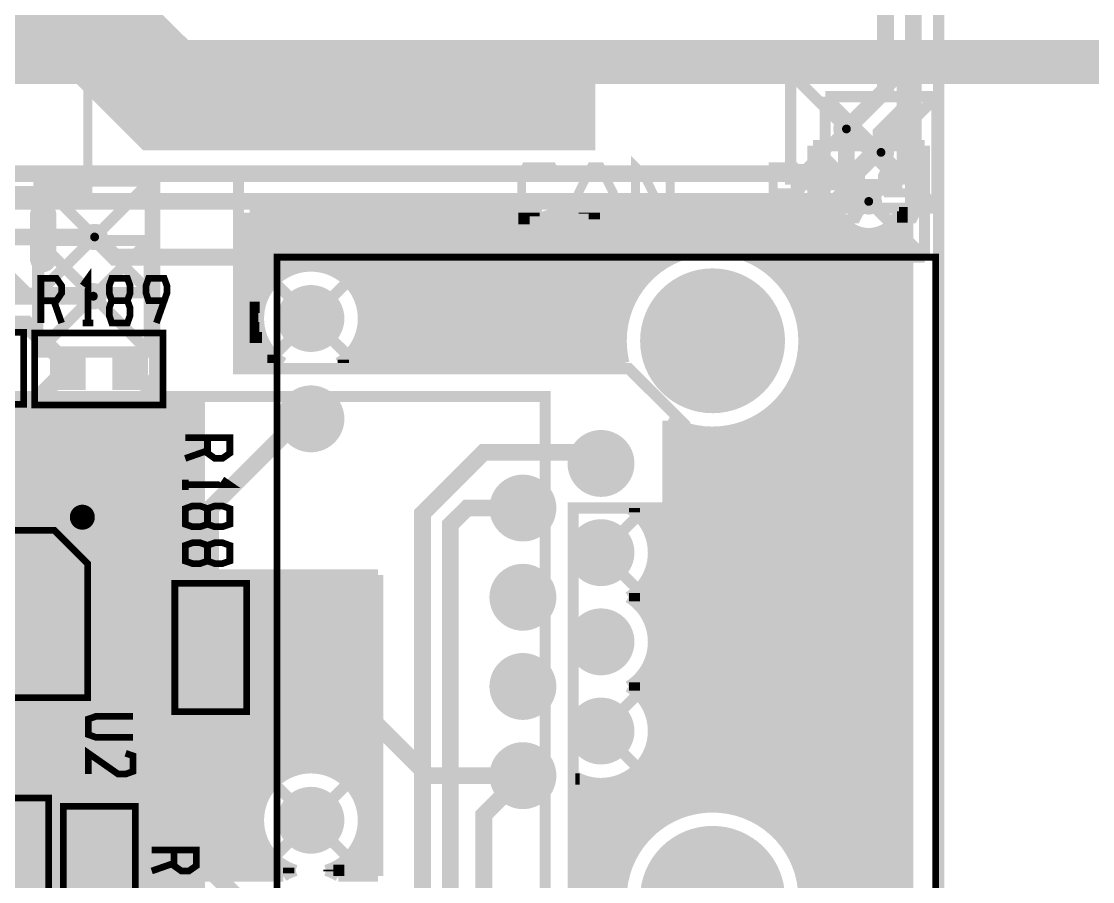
# Model space of a CAD drawing. Extents: x -11 to 221, y -93 to 178.
# Drawn here: x 162.06 to 186.45, y 29.59 to 49.19 of the extents above; entities that cross this region are included whole.
import ezdxf

# ---------------------------------------------------------------- set-up
doc = ezdxf.new("R2010")
doc.units = 0
doc.header["$MEASUREMENT"] = 0
doc.layers.get('0').update_dxf_attribs({"linetype": 'CONTINUOUS'})
for name, color, linetype in [('26-349-0_BOT', 7, 'CONTINUOUS'), ('26-349-0_DRD', 7, 'CONTINUOUS'), ('26-349-0_DRL', 2, 'CONTINUOUS'), ('26-349-0_FAB', 1, 'CONTINUOUS'), ('26-349-0_IN1', 3, 'CONTINUOUS'), ('26-349-0_IN2', 5, 'CONTINUOUS'), ('26-349-0_SMB', 10, 'CONTINUOUS'), ('26-349-0_SMT', 14, 'CONTINUOUS'), ('26-349-0_SPT', 9, 'CONTINUOUS'), ('26-349-0_SST', 12, 'CONTINUOUS'), ('26-349-0_TOP', 11, 'CONTINUOUS'), ('THRUHOLE_TAP', 15, 'CONTINUOUS')]:
    doc.layers.add(name, color=color, linetype=linetype)

# ---------------------------------------------------------------- blocks, each defined once
blk = doc.blocks.new('ROUND_31')
at = {"const_width": 0.762}
blk.add_lwpolyline([(-0.381, 0, 1), (0.381, 0, 1)], format="xyb", close=True, dxfattribs=at)
blk = doc.blocks.new('ROUND_32')
at = {"const_width": 1.24968}
blk.add_lwpolyline([(-0.62484, 0, 1), (0.62484, 0, 1)], format="xyb", close=True, dxfattribs=at)
blk = doc.blocks.new('ROUND_33')
at = {"const_width": 1.64973}
blk.add_lwpolyline([(-0.824864, 0, 1), (0.824864, 0, 1)], format="xyb", close=True, dxfattribs=at)
blk = doc.blocks.new('ROUND_78')
at = {"const_width": 0.29972}
blk.add_lwpolyline([(-0.14986, 0, 1), (0.14986, 0, 1)], format="xyb", close=True, dxfattribs=at)
blk = doc.blocks.new('ROUND_30')
at = {"const_width": 0.8001}
blk.add_lwpolyline([(-0.40005, 0, 1), (0.40005, 0, 1)], format="xyb", close=True, dxfattribs=at)
blk = doc.blocks.new('ROUND_95')
at = {"const_width": 0.40005}
blk.add_lwpolyline([(-0.200024, 0, 1), (0.200024, 0, 1)], format="xyb", close=True, dxfattribs=at)
blk = doc.blocks.new('ROUND_101')
at = {"const_width": 0.10033}
blk.add_lwpolyline([(-0.050164, 0, 1), (0.050164, 0, 1)], format="xyb", close=True, dxfattribs=at)
blk = doc.blocks.new('ROUND_102')
at = {"const_width": 0.10033}
blk.add_lwpolyline([(-0.050164, 0, 1), (0.050164, 0, 1)], format="xyb", close=True, dxfattribs=at)
blk = doc.blocks.new('ROUND_82')
at = {"const_width": 0.29972}
blk.add_lwpolyline([(-0.14986, 0, 1), (0.14986, 0, 1)], format="xyb", close=True, dxfattribs=at)
blk = doc.blocks.new('ROUND_83')
at = {"const_width": 0.29972}
blk.add_lwpolyline([(-0.14986, 0, 1), (0.14986, 0, 1)], format="xyb", close=True, dxfattribs=at)
blk = doc.blocks.new('RECTANGLE_3')
blk.add_solid([(0.4826, 0.4064), (0.4826, -0.4064), (-0.4826, 0.4064), (-0.4826, -0.4064)])
blk = doc.blocks.new('RECTANGLE_4')
blk.add_solid([(0.4064, 0.4826), (0.4064, -0.4826), (-0.4064, 0.4826), (-0.4064, -0.4826)])
blk = doc.blocks.new('RECTANGLE_17')
blk.add_solid([(0.508, 0.635), (0.508, -0.635), (-0.508, 0.635), (-0.508, -0.635)])
blk = doc.blocks.new('OBLONG_51')
at = {"const_width": 0.59944}
blk.add_lwpolyline([(0, 0.50038), (0, -0.50038)], dxfattribs=at)
at = {"const_width": 0.29972}
for points in [[(-0.14986, 0.50038, 1), (0.14986, 0.50038, 1)], [(-0.14986, -0.50038, 1), (0.14986, -0.50038, 1)]]:
    blk.add_lwpolyline(points, format="xyb", close=True, dxfattribs=at)
blk = doc.blocks.new('OBLONG_53')
at = {"const_width": 0.65024}
blk.add_lwpolyline([(0, 0.50038), (0, -0.50038)], dxfattribs=at)
at = {"const_width": 0.32512}
for points in [[(-0.16256, 0.50038, 1), (0.16256, 0.50038, 1)], [(-0.16256, -0.50038, 1), (0.16256, -0.50038, 1)]]:
    blk.add_lwpolyline(points, format="xyb", close=True, dxfattribs=at)
blk = doc.blocks.new('ROUND_88')
at = {"const_width": 0.10033}
blk.add_lwpolyline([(-0.050164, 0, 1), (0.050164, 0, 1)], format="xyb", close=True, dxfattribs=at)

msp = doc.modelspace()

# ---------------------------------------------------------------- linework, layer by layer
at = {"layer": '26-349-0_BOT', "const_width": 0.381}
for points in [[(158.75, 42.164), (160.86074, 44.27474), (163.73094, 44.27474)], [(163.78174, 44.27474), (163.73094, 44.27474)], [(158.75, 40.259), (161.417, 42.926), (163.703, 42.926)], [(172.52442, 21.56968), (171.27474, 20.32), (168.656, 20.32), (168.529, 20.447), (168.529, 22.479), (168.91, 22.86), (169.291, 22.86), (171.196, 24.765), (171.196, 37.973), (172.593, 39.37), (175.133, 39.37), (175.133, 39.116), (175.26, 39.116)], [(173.482, 38.1), (172.212, 38.1), (171.831, 37.719), (171.831, 24.384), (170.02506, 22.57806), (170.02506, 21.56968)], [(170.02506, 19.07032), (170.02506, 18.56994), (170.815, 17.78), (173.228, 17.78), (174.117, 18.669), (174.117, 23.368), (172.593, 24.892), (172.593, 31.115), (173.482, 32.004)]]:
    msp.add_lwpolyline(points, dxfattribs=at)
at = {"layer": '26-349-0_DRD', "const_width": 0.254}
for points in [[(182.94858, 173.44898), (182.94858, -5.99948)], [(179.578, 48.006), (179.578, 45.466)], [(182.118, 48.006), (179.578, 48.006)], [(182.118, 48.006), (179.578, 45.466)], [(182.118, 45.466), (179.578, 48.006)], [(182.118, 45.466), (182.118, 48.006)], [(180.3654, 47.4726), (180.3654, 44.9326)], [(182.9054, 47.4726), (180.3654, 47.4726)], [(182.9054, 47.4726), (180.3654, 44.9326)], [(182.9054, 44.9326), (180.3654, 47.4726)], [(182.9054, 44.9326), (182.9054, 47.4726)], [(180.086, 46.355), (180.086, 43.815)], [(182.626, 46.355), (180.086, 46.355)], [(182.626, 46.355), (180.086, 43.815)], [(182.626, 43.815), (180.086, 46.355)], [(182.626, 43.815), (182.626, 46.355)], [(165.00094, 43.00474), (162.46094, 45.54474), (162.46094, 43.00474)], [(162.46094, 45.54474), (162.46094, 43.00474)], [(165.00094, 45.54474), (162.46094, 45.54474)], [(165.00094, 45.54474), (162.46094, 43.00474)], [(165.00094, 43.00474), (162.46094, 45.54474)], [(162.46094, 45.54474), (162.46094, 43.00474)], [(165.00094, 45.54474), (162.46094, 45.54474)], [(165.00094, 45.54474), (162.46094, 43.00474)], [(165.00094, 43.00474), (162.46094, 45.54474)], [(162.46094, 45.54474), (162.46094, 43.00474)], [(165.00094, 45.54474), (162.46094, 45.54474)], [(165.00094, 45.54474), (162.46094, 43.00474)], [(165.00094, 45.54474), (162.46094, 45.54474)], [(165.00094, 45.54474), (162.46094, 43.00474)], [(165.00094, 43.00474), (162.46094, 45.54474)], [(165.00094, 43.00474), (165.00094, 45.54474)], [(165.00094, 43.00474), (165.00094, 45.54474)], [(165.00094, 43.00474), (165.00094, 45.54474)], [(165.00094, 43.00474), (165.00094, 45.54474)], [(179.578, 45.466), (182.118, 45.466)], [(180.3654, 44.9326), (182.9054, 44.9326)], [(175.006, 44.323), (173.736, 43.053)], [(175.006, 43.053), (173.736, 44.323)], [(162.433, 44.196), (162.433, 41.656)], [(164.973, 44.196), (162.433, 44.196)], [(164.973, 44.196), (162.433, 41.656)], [(164.973, 41.656), (162.433, 44.196)], [(164.973, 41.656), (164.973, 44.196)], [(180.086, 43.815), (182.626, 43.815)], [(168.656, 43.053), (168.656, 41.783)], [(162.46094, 43.00474), (165.00094, 43.00474)], [(162.46094, 43.00474), (165.00094, 43.00474)], [(162.46094, 43.00474), (165.00094, 43.00474)], [(162.46094, 43.00474), (165.00094, 43.00474)], [(169.291, 42.418), (168.021, 42.418)], [(177.165, 41.656), (177.8, 42.291)], [(177.165, 42.164), (177.165, 41.656)], [(177.8, 41.529), (177.165, 42.164)], [(177.8, 42.291), (178.435, 41.656)], [(178.435, 42.164), (177.8, 41.529)], [(178.435, 41.656), (178.435, 42.164)], [(162.433, 41.656), (164.973, 41.656)], [(168.656, 40.767), (168.656, 39.497)], [(169.291, 40.132), (168.021, 40.132)], [(175.26, 39.751), (175.26, 38.481)], [(175.895, 39.116), (174.625, 39.116)], [(173.482, 38.735), (173.482, 37.465)], [(162.56, 38.227), (160.02, 38.227)], [(162.56, 38.227), (160.02, 35.687)], [(162.56, 35.687), (160.02, 38.227)], [(162.56, 35.687), (162.56, 38.227)], [(174.117, 38.1), (172.847, 38.1)], [(175.26, 37.719), (175.26, 36.449)], [(175.895, 37.084), (174.625, 37.084)], [(173.482, 36.703), (173.482, 35.433)], [(174.117, 36.068), (172.847, 36.068)], [(160.02, 35.687), (162.56, 35.687)], [(175.26, 35.687), (175.26, 34.417)], [(175.895, 35.052), (174.625, 35.052)], [(173.482, 34.671), (173.482, 33.401)], [(174.117, 34.036), (172.847, 34.036)], [(175.26, 33.655), (175.26, 32.385)], [(175.895, 33.02), (174.625, 33.02)], [(173.482, 32.639), (173.482, 31.369)], [(174.117, 32.004), (172.847, 32.004)], [(168.656, 31.623), (168.656, 30.353)], [(169.291, 30.988), (168.021, 30.988)], [(177.165, 28.956), (177.8, 29.591)], [(177.8, 29.591), (178.435, 28.956)]]:
    msp.add_lwpolyline(points, dxfattribs=at)
at = {"layer": '26-349-0_DRL'}
for points, const_width in [([(182.94858, 173.44898), (182.94858, -5.99948)], 0.254), ([(136.017, 49.022), (163.83, 49.022), (165.354, 47.498), (175.133, 47.498)], 2.49936)]:
    msp.add_lwpolyline(points, dxfattribs=dict(at, const_width=const_width))
at = {"layer": '26-349-0_FAB'}
for points, const_width in [([(182.94858, 173.44898), (182.94858, -5.99948)], 0.254), ([(187.325, 48.26), (67.945, 48.26), (67.945, 115.57), (69.215, 116.84), (187.96, 116.84)], 1.00076), ([(165.1, 41.91), (165.1, 45.72), (113.03, 45.72), (113.03, -6.985), (157.48, -6.985), (157.48, 10.795), (164.465, 17.78), (170.815, 17.78), (170.815, 20.955), (173.99, 20.955), (173.99, 40.64), (165.1, 40.64), (165.1, 45.72)], 0.254), ([(180.34, 3.175), (158.75, 3.175), (158.75, 10.795), (165.1, 17.145), (171.45, 17.145), (171.45, 20.32), (174.625, 20.32), (174.625, 38.1), (177.165, 38.1), (177.165, 40.005), (175.895, 41.275), (167.005, 41.275), (167.005, 45.72), (180.34, 45.72), (180.34, 3.175)], 0.254)]:
    msp.add_lwpolyline(points, dxfattribs=dict(at, const_width=const_width))
at = {"layer": '26-349-0_IN1', "const_width": 0.381}
for points in [[(181.61, 136.144), (182.372, 135.382), (182.372, 44.958), (181.483, 44.069), (176.911, 44.069), (174.879, 42.037), (171.45, 42.037), (169.672, 43.815), (164.19068, 43.815), (163.73094, 44.27474)], [(141.605, 125.984), (141.859, 126.238), (153.543, 126.238), (162.306, 135.001), (174.625, 135.001), (175.133, 134.493), (175.133, 128.905), (176.53, 127.508), (180.975, 127.508), (181.737, 126.746), (181.737, 47.625), (180.848, 46.736)], [(147.193, 45.34916), (147.56384, 45.72), (179.6034, 45.72), (179.6288, 45.7454), (181.0258, 45.7454), (181.483, 46.2026), (181.6354, 46.2026)], [(181.356, 45.085), (156.083, 45.085), (155.575, 44.577), (152.781, 44.577), (151.003, 42.799), (151.003, 40.005), (149.9616, 38.9636)]]:
    msp.add_lwpolyline(points, dxfattribs=at)
at = {"layer": '26-349-0_IN2'}
for points, const_width in [([(181.6354, 46.2026), (181.6354, 46.6344), (182.372, 47.371), (182.372, 122.301), (181.102, 123.571), (176.403, 123.571), (173.228, 120.396), (171.196, 120.396), (170.02506, 121.56694), (170.02506, 121.99874)], 0.381), ([(180.848, 46.736), (180.848, 45.593), (181.356, 45.085)], 0.381), ([(167.259, 44.831), (167.259, 41.402)], 0.254), ([(173.9138, 44.831), (167.259, 44.831)], 0.254), ([(167.3352, 44.831), (167.3352, 41.402)], 0.254), ([(167.5638, 44.831), (167.5638, 42.9006)], 0.254), ([(167.7924, 44.831), (167.7924, 43.24096)], 0.254), ([(168.021, 44.831), (168.021, 43.42892)], 0.254), ([(168.2496, 44.831), (168.2496, 43.54068)], 0.254), ([(168.4782, 44.831), (168.4782, 43.5991)], 0.254), ([(168.7068, 44.831), (168.7068, 43.60926)], 0.254), ([(168.9354, 44.831), (168.9354, 43.57878)], 0.254), ([(169.164, 44.831), (169.164, 43.4975)], 0.254), ([(169.3926, 44.831), (169.3926, 43.3578)], 0.254), ([(169.6212, 44.831), (169.6212, 43.11904)], 0.254), ([(169.8498, 44.831), (169.8498, 41.402)], 0.254), ([(170.0784, 44.831), (170.0784, 41.402)], 0.254), ([(170.307, 44.831), (170.307, 41.402)], 0.254), ([(170.5356, 44.831), (170.5356, 41.402)], 0.254), ([(170.7642, 44.831), (170.7642, 41.402)], 0.254), ([(170.9928, 44.831), (170.9928, 41.402)], 0.254), ([(171.2214, 44.831), (171.2214, 41.402)], 0.254), ([(171.45, 44.831), (171.45, 41.402)], 0.254), ([(171.6786, 44.831), (171.6786, 41.402)], 0.254), ([(171.9072, 44.831), (171.9072, 41.402)], 0.254), ([(172.1358, 44.831), (172.1358, 41.402)], 0.254), ([(172.3644, 44.831), (172.3644, 41.402)], 0.254), ([(172.593, 44.831), (172.593, 41.402)], 0.254), ([(172.8216, 44.831), (172.8216, 41.402)], 0.254), ([(173.0502, 44.831), (173.0502, 41.402)], 0.254), ([(173.2788, 44.831), (173.2788, 44.25442)], 0.254), ([(173.5074, 44.831), (173.5074, 44.5643)], 0.254), ([(173.736, 44.831), (173.736, 44.7421)], 0.254), ([(180.6702, 44.831), (174.8282, 44.831)], 0.254), ([(174.879, 44.831), (174.879, 44.80814)], 0.254), ([(175.1076, 44.831), (175.1076, 44.67352)], 0.254), ([(175.3362, 44.831), (175.3362, 44.45254)], 0.254), ([(175.5648, 44.831), (175.5648, 43.98772)], 0.254), ([(175.7934, 44.831), (175.7934, 42.46118)], 0.254), ([(176.022, 44.831), (176.022, 42.99204)], 0.254), ([(176.2506, 44.831), (176.2506, 43.29938)], 0.254), ([(176.4792, 44.831), (176.4792, 43.51782)], 0.254), ([(176.7078, 44.831), (176.7078, 43.68038)], 0.254), ([(176.9364, 44.831), (176.9364, 43.8023)], 0.254), ([(177.165, 44.831), (177.165, 43.8912)], 0.254), ([(177.3936, 44.831), (177.3936, 43.94962)], 0.254), ([(177.6222, 44.831), (177.6222, 43.98264)], 0.254), ([(177.8508, 44.831), (177.8508, 43.99026)], 0.254), ([(178.0794, 44.831), (178.0794, 43.97248)], 0.254), ([(178.308, 44.831), (178.308, 43.92676)], 0.254), ([(178.5366, 44.831), (178.5366, 43.85564)], 0.254), ([(178.7652, 44.831), (178.7652, 43.75404)], 0.254), ([(178.9938, 44.831), (178.9938, 43.61434)], 0.254), ([(179.2224, 44.831), (179.2224, 43.42892)], 0.254), ([(179.451, 44.831), (179.451, 43.17746)], 0.254), ([(179.6796, 44.831), (179.6796, 42.80408)], 0.254), ([(179.9082, 44.831), (179.9082, 22.8854)], 0.254), ([(180.1368, 44.831), (180.1368, 22.82952)], 0.254), ([(180.3654, 44.831), (180.3654, 22.72538)], 0.254), ([(180.594, 44.831), (180.594, 22.56028)], 0.254), ([(182.245, 44.831), (182.0418, 44.831)], 0.254), ([(182.1942, 44.831), (182.1942, -5.334)], 0.254), ([(182.245, 44.831), (182.245, -5.334)], 0.254), ([(173.71314, 44.7294), (167.259, 44.7294)], 0.254), ([(180.71592, 44.7294), (175.02632, 44.7294)], 0.254), ([(180.8226, 44.58462), (180.8226, 22.29358)], 0.254), ([(181.9656, 44.68114), (181.9656, -5.334)], 0.254), ([(182.245, 44.7294), (181.99608, 44.7294)], 0.254), ([(173.44644, 44.5008), (167.259, 44.5008)], 0.254), ([(173.28642, 44.2722), (167.259, 44.2722)], 0.254), ([(180.91658, 44.5008), (175.29556, 44.5008)], 0.254), ([(182.245, 44.2722), (175.45304, 44.2722)], 0.254), ([(181.0512, 44.41952), (181.0512, 12.9413)], 0.254), ([(181.2798, 44.35602), (181.2798, 12.72794)], 0.254), ([(181.5084, 44.36872), (181.5084, 12.41806)], 0.254), ([(181.737, 44.46016), (181.737, 11.83894)], 0.254), ([(182.245, 44.5008), (181.79542, 44.5008)], 0.254), ([(173.19244, 44.0436), (167.259, 44.0436)], 0.254), ([(182.245, 44.0436), (175.54956, 44.0436)], 0.254), ([(173.14672, 43.815), (167.259, 43.815)], 0.254), ([(176.9618, 43.815), (175.59528, 43.815)], 0.254), ([(182.245, 43.815), (178.6382, 43.815)], 0.254), ([(168.40962, 43.5864), (167.259, 43.5864)], 0.254), ([(173.14418, 43.5864), (168.89984, 43.5864)], 0.254), ([(176.56556, 43.5864), (175.59782, 43.5864)], 0.254), ([(182.245, 43.5864), (179.0319, 43.5864)], 0.254), ([(167.9194, 43.3578), (167.259, 43.3578)], 0.254), ([(173.18482, 43.3578), (169.3926, 43.3578)], 0.254), ([(176.30394, 43.3578), (175.55718, 43.3578)], 0.254), ([(175.5648, 43.38828), (175.5648, 41.402)], 0.254), ([(182.245, 43.3578), (179.29352, 43.3578)], 0.254), ([(167.69588, 43.1292), (167.259, 43.1292)], 0.254), ([(167.81272, 43.26128), (168.656, 42.418)], 0.254), ([(169.49928, 43.26128), (168.656, 42.418)], 0.254), ([(173.27372, 43.1292), (169.61358, 43.1292)], 0.254), ([(173.2788, 43.11904), (173.2788, 41.402)], 0.254), ([(176.11344, 43.1292), (175.46828, 43.1292)], 0.254), ([(182.245, 43.1292), (179.48656, 43.1292)], 0.254), ([(167.5638, 42.9006), (167.259, 42.9006)], 0.254), ([(173.42358, 42.9006), (169.7482, 42.9006)], 0.254), ([(173.5074, 42.80916), (173.5074, 41.402)], 0.254), ([(175.96866, 42.9006), (175.31588, 42.9006)], 0.254), ([(175.3362, 42.92346), (175.3362, 41.402)], 0.254), ([(182.245, 42.9006), (179.6288, 42.9006)], 0.254), ([(167.49014, 42.672), (167.259, 42.672)], 0.254), ([(173.67504, 42.672), (169.82186, 42.672)], 0.254), ([(173.736, 42.6339), (173.736, 41.402)], 0.254), ([(174.879, 42.56532), (174.879, 41.402)], 0.254), ([(175.86198, 42.672), (175.06696, 42.672)], 0.254), ([(175.1076, 42.70248), (175.1076, 41.402)], 0.254), ([(182.245, 42.672), (179.73548, 42.672)], 0.254), ([(167.4622, 42.4434), (167.259, 42.4434)], 0.254), ([(167.81272, 41.57472), (168.656, 42.418)], 0.254), ([(169.49928, 41.57472), (168.656, 42.418)], 0.254), ([(175.78832, 42.4434), (169.8498, 42.4434)], 0.254), ([(173.9646, 42.52468), (173.9646, 41.402)], 0.254), ([(174.1932, 42.4688), (174.1932, 41.402)], 0.254), ([(174.4218, 42.45864), (174.4218, 41.402)], 0.254), ([(174.6504, 42.48912), (174.6504, 41.402)], 0.254), ([(182.245, 42.4434), (179.81168, 42.4434)], 0.254), ([(167.47998, 42.2148), (167.259, 42.2148)], 0.254), ([(175.74006, 42.2148), (169.83202, 42.2148)], 0.254), ([(182.245, 42.2148), (179.8574, 42.2148)], 0.254), ([(167.54348, 41.9862), (167.259, 41.9862)], 0.254), ([(167.5638, 41.9354), (167.5638, 41.402)], 0.254), ([(175.71974, 41.9862), (169.76852, 41.9862)], 0.254), ([(182.245, 41.9862), (179.88026, 41.9862)], 0.254), ([(167.66032, 41.7576), (167.259, 41.7576)], 0.254), ([(167.7924, 41.5925), (167.7924, 41.402)], 0.254), ([(169.6212, 41.71442), (169.6212, 41.402)], 0.254), ([(175.72482, 41.7576), (169.64914, 41.7576)], 0.254), ([(182.245, 41.7576), (179.87518, 41.7576)], 0.254), ([(167.85844, 41.529), (167.259, 41.529)], 0.254), ([(168.02862, 41.402), (167.259, 41.402)], 0.254), ([(175.7807, 41.402), (169.28338, 41.402)], 0.254), ([(169.3926, 41.4782), (169.3926, 41.402)], 0.254), ([(175.75276, 41.529), (169.45356, 41.529)], 0.254), ([(182.245, 41.529), (179.8447, 41.529)], 0.254), ([(182.245, 41.3004), (179.78882, 41.3004)], 0.254), ([(179.6796, 41.01592), (179.6796, 30.10408)], 0.254), ([(182.245, 41.0718), (179.705, 41.0718)], 0.254), ([(166.116, 40.64), (160.147, 40.64)], 0.254), ([(161.9758, 40.64), (161.9758, 14.5288)], 0.254), ([(162.2044, 40.64), (162.2044, 14.7574)], 0.254), ([(162.433, 40.64), (162.433, 14.986)], 0.254), ([(162.6616, 40.64), (162.6616, 15.2146)], 0.254), ([(162.8902, 40.64), (162.8902, 15.4432)], 0.254), ([(163.1188, 40.64), (163.1188, 15.6718)], 0.254), ([(163.3474, 40.64), (163.3474, 15.9004)], 0.254), ([(163.576, 40.64), (163.576, 16.129)], 0.254), ([(163.8046, 40.64), (163.8046, 16.3576)], 0.254), ([(164.0332, 40.64), (164.0332, 16.5862)], 0.254), ([(164.2618, 40.64), (164.2618, 16.8148)], 0.254), ([(164.4904, 40.64), (164.4904, 17.0434)], 0.254), ([(164.719, 40.64), (164.719, 17.272)], 0.254), ([(164.9476, 40.64), (164.9476, 17.5006)], 0.254), ([(165.1762, 40.64), (165.1762, 17.7292)], 0.254), ([(165.4048, 40.64), (165.4048, 17.9578)], 0.254), ([(165.6334, 40.64), (165.6334, 18.1864)], 0.254), ([(165.862, 40.64), (165.862, 18.415)], 0.254), ([(166.0906, 40.64), (166.0906, 18.6436)], 0.254), ([(166.116, 40.64), (166.116, 36.576)], 0.254), ([(182.245, 40.6146), (179.42814, 40.6146)], 0.254), ([(179.451, 40.64254), (179.451, 30.47746)], 0.254), ([(182.245, 40.8432), (179.58562, 40.8432)], 0.254), ([(166.116, 40.4622), (159.45104, 40.4622)], 0.254), ([(182.245, 40.386), (179.21732, 40.386)], 0.254), ([(179.2224, 40.39108), (179.2224, 30.72892)], 0.254), ([(166.116, 40.2336), (159.48152, 40.2336)], 0.254), ([(182.245, 40.1574), (178.92268, 40.1574)], 0.254), ([(178.9938, 40.20566), (178.9938, 30.91434)], 0.254), ([(166.116, 40.005), (159.4358, 40.005)], 0.254), ([(176.784, 40.0939), (176.784, 38.1)], 0.254), ([(177.16246, 39.9288), (176.784, 39.9288)], 0.254), ([(176.9364, 40.01516), (176.9364, 31.1023)], 0.254), ([(177.165, 39.9288), (177.165, 31.1912)], 0.254), ([(178.308, 39.8907), (178.308, 31.22676)], 0.254), ([(182.245, 39.9288), (178.43754, 39.9288)], 0.254), ([(178.5366, 39.96436), (178.5366, 31.15564)], 0.254), ([(178.7652, 40.06596), (178.7652, 31.05404)], 0.254), ([(166.116, 39.7764), (159.29864, 39.7764)], 0.254), ([(182.245, 39.7002), (176.784, 39.7002)], 0.254), ([(177.3936, 39.86784), (177.3936, 31.24962)], 0.254), ([(177.6222, 39.83482), (177.6222, 31.28264)], 0.254), ([(177.8508, 39.82974), (177.8508, 31.29026)], 0.254), ([(178.0794, 39.84752), (178.0794, 31.27248)], 0.254), ([(166.116, 39.5478), (158.92018, 39.5478)], 0.254), ([(182.245, 39.4716), (176.784, 39.4716)], 0.254), ([(166.116, 39.3192), (150.60168, 39.3192)], 0.254), ([(182.245, 39.243), (176.784, 39.243)], 0.254), ([(166.116, 39.0906), (150.68042, 39.0906)], 0.254), ([(182.245, 39.0144), (176.784, 39.0144)], 0.254), ([(166.116, 38.862), (150.6855, 38.862)], 0.254), ([(182.245, 38.7858), (176.784, 38.7858)], 0.254), ([(166.116, 38.6334), (150.61438, 38.6334)], 0.254), ([(182.245, 38.5572), (176.784, 38.5572)], 0.254), ([(166.116, 38.1762), (140.49248, 38.1762)], 0.254), ([(166.116, 38.4048), (150.43404, 38.4048)], 0.254), ([(182.245, 38.3286), (176.784, 38.3286)], 0.254), ([(166.116, 37.9476), (140.49248, 37.9476)], 0.254), ([(176.10328, 37.92728), (175.26, 37.084)], 0.254), ([(176.784, 38.1), (175.88738, 38.1)], 0.254), ([(176.022, 38.1), (176.022, 38.00348)], 0.254), ([(176.2506, 38.1), (176.2506, 37.74948)], 0.254), ([(176.4792, 38.1), (176.4792, 30.81782)], 0.254), ([(176.7078, 38.1), (176.7078, 30.98038)], 0.254), ([(182.245, 38.1), (176.784, 38.1)], 0.254), ([(166.116, 37.719), (140.49248, 37.719)], 0.254), ([(182.245, 37.8714), (176.15662, 37.8714)], 0.254), ([(166.116, 37.4904), (140.49248, 37.4904)], 0.254), ([(182.245, 37.6428), (176.3141, 37.6428)], 0.254), ([(166.116, 37.2618), (140.49248, 37.2618)], 0.254), ([(182.245, 37.4142), (176.40554, 37.4142)], 0.254), ([(166.116, 37.0332), (140.49248, 37.0332)], 0.254), ([(176.10328, 36.24072), (175.26, 37.084)], 0.254), ([(182.245, 36.957), (176.44618, 36.957)], 0.254), ([(182.245, 37.1856), (176.44872, 37.1856)], 0.254), ([(166.116, 36.8046), (140.49248, 36.8046)], 0.254), ([(182.245, 36.7284), (176.39792, 36.7284)], 0.254), ([(166.116, 36.576), (140.49248, 36.576)], 0.254), ([(170.18, 36.576), (166.116, 36.576)], 0.254), ([(166.3192, 36.576), (166.3192, 29.718)], 0.254), ([(166.5478, 36.576), (166.5478, 29.718)], 0.254), ([(166.7764, 36.576), (166.7764, 29.718)], 0.254), ([(167.005, 36.576), (167.005, 29.718)], 0.254), ([(167.2336, 36.576), (167.2336, 29.718)], 0.254), ([(167.4622, 36.576), (167.4622, 29.718)], 0.254), ([(167.6908, 36.576), (167.6908, 31.68904)], 0.254), ([(167.9194, 36.576), (167.9194, 31.9278)], 0.254), ([(168.148, 36.576), (168.148, 32.0675)], 0.254), ([(168.3766, 36.576), (168.3766, 32.14878)], 0.254), ([(168.6052, 36.576), (168.6052, 32.17926)], 0.254), ([(168.8338, 36.576), (168.8338, 32.1691)], 0.254), ([(169.0624, 36.576), (169.0624, 32.11068)], 0.254), ([(169.291, 36.576), (169.291, 31.99892)], 0.254), ([(169.5196, 36.576), (169.5196, 31.81096)], 0.254), ([(169.7482, 36.576), (169.7482, 31.4706)], 0.254), ([(169.9768, 36.576), (169.9768, 29.718)], 0.254), ([(170.18, 36.576), (170.18, 29.718)], 0.254), ([(182.245, 36.4998), (176.3014, 36.4998)], 0.254), ([(170.18, 36.3474), (140.49248, 36.3474)], 0.254), ([(182.245, 36.2712), (176.13376, 36.2712)], 0.254), ([(176.2506, 36.41852), (176.2506, 35.71748)], 0.254), ([(170.18, 36.1188), (140.49248, 36.1188)], 0.254), ([(182.245, 36.0426), (175.92548, 36.0426)], 0.254), ([(176.022, 36.16452), (176.022, 35.97148)], 0.254), ([(170.18, 35.8902), (140.49248, 35.8902)], 0.254), ([(182.245, 35.814), (176.17948, 35.814)], 0.254), ([(170.18, 35.6616), (140.49248, 35.6616)], 0.254), ([(182.245, 35.5854), (176.3268, 35.5854)], 0.254), ([(170.18, 35.433), (140.49248, 35.433)], 0.254), ([(182.245, 35.3568), (176.41316, 35.3568)], 0.254), ([(170.18, 35.2044), (122.428, 35.2044)], 0.254), ([(182.245, 35.1282), (176.45126, 35.1282)], 0.254), ([(170.18, 34.9758), (122.428, 34.9758)], 0.254), ([(170.18, 34.7472), (122.428, 34.7472)], 0.254), ([(182.245, 34.8996), (176.44364, 34.8996)], 0.254), ([(170.18, 34.5186), (122.428, 34.5186)], 0.254), ([(182.245, 34.671), (176.3903, 34.671)], 0.254), ([(170.18, 34.29), (122.428, 34.29)], 0.254), ([(176.2506, 34.38652), (176.2506, 33.68548)], 0.254), ([(182.245, 34.4424), (176.28616, 34.4424)], 0.254), ([(170.18, 34.0614), (122.428, 34.0614)], 0.254), ([(176.022, 34.13252), (176.022, 33.93948)], 0.254), ([(182.245, 34.2138), (176.10836, 34.2138)], 0.254), ([(170.18, 33.8328), (122.428, 33.8328)], 0.254), ([(176.10328, 33.86328), (175.26, 33.02)], 0.254), ([(182.245, 33.9852), (175.96104, 33.9852)], 0.254), ([(170.18, 33.6042), (122.428, 33.6042)], 0.254), ([(182.245, 33.7566), (176.1998, 33.7566)], 0.254), ([(182.245, 33.528), (176.3395, 33.528)], 0.254), ([(170.18, 33.3756), (122.428, 33.3756)], 0.254), ([(182.245, 33.2994), (176.42078, 33.2994)], 0.254), ([(170.18, 33.147), (122.428, 33.147)], 0.254), ([(182.245, 33.0708), (176.45126, 33.0708)], 0.254), ([(170.18, 32.9184), (122.428, 32.9184)], 0.254), ([(176.10328, 32.17672), (175.26, 33.02)], 0.254), ([(182.245, 32.8422), (176.4411, 32.8422)], 0.254), ([(170.18, 32.6898), (122.428, 32.6898)], 0.254), ([(182.245, 32.6136), (176.38268, 32.6136)], 0.254), ([(170.18, 32.4612), (122.428, 32.4612)], 0.254), ([(176.2506, 32.35452), (176.2506, 30.59938)], 0.254), ([(182.245, 32.385), (176.27092, 32.385)], 0.254), ([(170.18, 32.2326), (122.428, 32.2326)], 0.254), ([(176.022, 32.10052), (176.022, 30.29204)], 0.254), ([(182.245, 32.1564), (176.08296, 32.1564)], 0.254), ([(168.02862, 32.004), (122.428, 32.004)], 0.254), ([(167.81272, 31.83128), (168.656, 30.988)], 0.254), ([(169.49928, 31.83128), (168.656, 30.988)], 0.254), ([(170.18, 32.004), (169.28338, 32.004)], 0.254), ([(174.7774, 31.9278), (174.67326, 31.9278)], 0.254), ([(174.879, 31.88716), (174.879, 28.55214)], 0.254), ([(175.1076, 31.83636), (175.1076, 28.41752)], 0.254), ([(175.3362, 31.82874), (175.3362, 28.19654)], 0.254), ([(175.5648, 31.8643), (175.5648, 27.73172)], 0.254), ([(182.245, 31.9278), (175.7426, 31.9278)], 0.254), ([(175.7934, 31.95066), (175.7934, 29.76118)], 0.254), ([(167.75938, 31.7754), (122.428, 31.7754)], 0.254), ([(170.18, 31.7754), (169.55262, 31.7754)], 0.254), ([(174.625, 31.65856), (174.625, 28.63596)], 0.254), ([(182.245, 31.6992), (174.63516, 31.6992)], 0.254), ([(174.6504, 31.75762), (174.6504, 28.63088)], 0.254), ([(167.6019, 31.5468), (122.428, 31.5468)], 0.254), ([(170.18, 31.5468), (169.7101, 31.5468)], 0.254), ([(182.245, 31.4706), (174.625, 31.4706)], 0.254), ([(167.50792, 31.3182), (122.428, 31.3182)], 0.254), ([(167.46728, 31.0896), (122.428, 31.0896)], 0.254), ([(170.18, 31.3182), (169.80154, 31.3182)], 0.254), ([(170.18, 31.0896), (169.84472, 31.0896)], 0.254), ([(177.35042, 31.242), (174.625, 31.242)], 0.254), ([(182.245, 31.242), (178.24958, 31.242)], 0.254), ([(167.46982, 30.861), (122.428, 30.861)], 0.254), ([(167.81272, 30.14472), (168.656, 30.988)], 0.254), ([(169.49928, 30.14472), (168.656, 30.988)], 0.254), ([(170.18, 30.861), (169.84218, 30.861)], 0.254), ([(176.76114, 31.0134), (174.625, 31.0134)], 0.254), ([(182.245, 31.0134), (178.83886, 31.0134)], 0.254), ([(167.51554, 30.6324), (122.428, 30.6324)], 0.254), ([(170.18, 30.6324), (169.79392, 30.6324)], 0.254), ([(176.43856, 30.7848), (174.625, 30.7848)], 0.254), ([(182.245, 30.7848), (179.1589, 30.7848)], 0.254), ([(167.6146, 30.4038), (122.428, 30.4038)], 0.254), ([(170.18, 30.4038), (169.6974, 30.4038)], 0.254), ([(169.7482, 30.5054), (169.7482, 29.718)], 0.254), ([(176.2125, 30.5562), (174.625, 30.5562)], 0.254), ([(182.245, 30.5562), (179.3875, 30.5562)], 0.254), ([(167.78224, 30.1752), (122.428, 30.1752)], 0.254), ([(167.6908, 30.28442), (167.6908, 29.718)], 0.254), ([(169.5196, 30.1625), (169.5196, 29.718)], 0.254), ([(170.18, 30.1752), (169.52976, 30.1752)], 0.254), ([(176.04486, 30.3276), (174.625, 30.3276)], 0.254), ([(182.245, 30.3276), (179.55514, 30.3276)], 0.254), ([(168.0718, 29.9466), (122.428, 29.9466)], 0.254), ([(167.9194, 30.0482), (167.9194, 29.718)], 0.254), ([(168.148, 29.9085), (168.148, 29.7815)], 0.254), ([(170.18, 29.9466), (169.2402, 29.9466)], 0.254), ([(169.291, 29.97708), (169.291, 29.718)], 0.254), ([(175.91786, 30.099), (174.625, 30.099)], 0.254), ([(175.82642, 29.8704), (174.625, 29.8704)], 0.254), ([(182.245, 30.099), (179.68214, 30.099)], 0.254), ([(182.245, 29.8704), (179.77358, 29.8704)], 0.254), ([(166.116, 29.718), (122.428, 29.718)], 0.254), ([(168.02862, 29.718), (166.116, 29.718)], 0.254), ([(166.116, 29.718), (166.116, 18.669)], 0.254), ([(169.0624, 29.86532), (169.0624, 29.82468)], 0.254), ([(170.18, 29.718), (169.28338, 29.718)], 0.254), ([(175.76292, 29.6418), (174.625, 29.6418)], 0.254), ([(182.245, 29.6418), (179.83454, 29.6418)], 0.254), ([(166.116, 29.4894), (122.428, 29.4894)], 0.254)]:
    msp.add_lwpolyline(points, dxfattribs=dict(at, const_width=const_width))
at = {"layer": '26-349-0_IN2', "const_width": 0.254}
for points in [[(173.9138, 44.831, 0.306679), (173.1391, 43.688)], [(175.6029, 43.688, 0.306679), (174.8282, 44.831)], [(180.6702, 44.831, 0.3137501), (181.356, 44.35348)], [(181.356, 44.35348, 0.3137507), (182.0418, 44.831)], [(177.8, 43.99026, 0.4142136), (175.71974, 41.91)], [(179.88026, 41.91, 0.4142136), (177.8, 43.99026)], [(168.656, 43.6118, 0.4142136), (167.4622, 42.418)], [(169.8498, 42.418, 0.4142136), (168.656, 43.6118)], [(173.1391, 43.688, 0.4142136), (174.371, 42.4561)], [(174.371, 42.4561, 0.4142136), (175.6029, 43.688)], [(167.4622, 42.418, 0.2600363), (168.02877, 41.40225)], [(169.28338, 41.402, 0.2600363), (169.85009, 42.418)], [(175.71974, 41.91, 0.0616928), (175.7826, 41.40248)], [(177.8, 39.82974, 0.4142136), (179.88026, 41.91)], [(176.784, 40.0939, 0.1282113), (177.8, 39.82902)], [(176.4538, 37.084, 0.2600364), (175.88722, 38.09975)], [(175.88738, 36.068, 0.2600363), (176.45409, 37.084)], [(176.4538, 35.052, 0.2600364), (175.88722, 36.06775)], [(175.88738, 34.036, 0.2600363), (176.45409, 35.052)], [(176.4538, 33.02, 0.2600364), (175.88722, 34.03575)], [(175.26, 31.8262, 0.4142136), (176.4538, 33.02)], [(168.656, 32.1818, 0.4142136), (167.4622, 30.988)], [(169.8498, 30.988, 0.4142136), (168.656, 32.1818)], [(174.625, 31.65856, 0.0681604), (174.67579, 31.9786)], [(174.6758, 31.9786, 0.1285082), (175.26, 31.82593)], [(177.8, 31.29026, 0.4142136), (175.71974, 29.21)], [(179.88026, 29.21, 0.4142136), (177.8, 31.29026)], [(167.4622, 30.988, 0.3306409), (168.31056, 29.845)], [(168.9989, 29.845, 0.3312064), (169.8498, 30.988)], [(168.31056, 29.845, 0.0650151), (168.02864, 29.71797)], [(169.28338, 29.718, 0.0655264), (168.99912, 29.84573)]]:
    msp.add_lwpolyline(points, format="xyb", dxfattribs=at)
at = {"layer": '26-349-0_SST'}
for points, const_width in [([(162.56, 52.959), (157.861, 52.959), (157.861, 45.339), (163.576, 45.339), (163.576, 51.943), (162.56, 52.959)], 0.20066), ([(176.8348, 45.87494), (176.8348, 44.68876), (176.63668, 44.88688), (176.24298, 45.67682), (176.04486, 45.87494), (176.04486, 44.68876)], 0.2032), ([(174.244, 44.88688), (174.14494, 44.68876), (173.55312, 44.68876), (173.45406, 44.88688), (173.45406, 45.67682), (173.55312, 45.87494), (174.14494, 45.87494), (174.244, 45.67682)], 0.2032), ([(175.5394, 44.68876), (175.5394, 45.28312), (175.24222, 45.87494), (175.0441, 45.87494), (174.74946, 45.28312), (174.74946, 44.68876)], 0.2032), ([(179.17922, 45.28312), (179.77104, 45.28312), (179.8701, 45.4787), (179.8701, 45.67682), (179.67198, 45.87494), (179.08016, 45.87494)], 0.2032), ([(179.17922, 44.68876), (179.17922, 45.87494)], 0.2032), ([(181.1655, 45.87494), (181.1655, 44.88688), (181.06644, 44.68876), (180.47462, 44.68876), (180.37556, 44.88688), (180.37556, 45.87494)], 0.2032), ([(182.4609, 45.67682), (182.36184, 45.87494), (181.77002, 45.87494), (181.67096, 45.67682), (181.67096, 45.4787), (181.77002, 45.28312), (182.36184, 45.28312), (182.4609, 45.085), (182.4609, 44.88688), (182.36184, 44.68876), (181.77002, 44.68876), (181.67096, 44.88688)], 0.2032), ([(179.08016, 44.68876), (179.67198, 44.68876), (179.8701, 44.88688), (179.8701, 45.085), (179.77104, 45.28312)], 0.2032), ([(175.5394, 45.085), (174.74946, 45.085)], 0.2032), ([(167.8813, 27.305), (167.90416, 27.305), (182.88, 27.305), (182.86476, 27.32024), (182.86222, 27.32532), (182.88, 27.33294), (182.88, 43.815), (167.8813, 43.815), (167.8813, 27.305)], 0.1524), ([(163.58108, 42.3164), (163.58108, 43.3324), (163.4617, 43.16476)], 0.1524), ([(162.50666, 42.8244), (162.86226, 42.8244), (162.9791, 42.99458), (162.9791, 43.16476), (162.86226, 43.3324), (162.50666, 43.3324), (162.50666, 42.3164)], 0.1524), ([(164.4777, 42.8244), (164.53866, 42.99458), (164.53866, 43.16476), (164.4777, 43.3324), (164.1221, 43.3324), (164.06368, 43.16476), (164.06368, 42.99458), (164.1221, 42.8244), (164.4777, 42.8244), (164.53866, 42.65676), (164.53866, 42.48658), (164.4777, 42.3164), (164.1221, 42.3164), (164.06368, 42.48658), (164.06368, 42.65676), (164.1221, 42.8244)], 0.1524), ([(165.3159, 42.8244), (164.9603, 42.8244), (164.90188, 42.99458), (164.90188, 43.16476), (164.9603, 43.3324), (165.3159, 43.3324), (165.37686, 43.16476), (165.37686, 42.99458), (165.1381, 42.3164)], 0.1524), ([(162.8013, 42.8244), (162.9791, 42.3164)], 0.1524), ([(163.70046, 42.3164), (163.4617, 42.3164)], 0.1524), ([(162.1155, 42.1005), (159.1945, 42.1005), (159.1945, 40.4622), (162.1155, 40.4622), (162.1155, 42.1005)], 0.1524), ([(162.3695, 40.4495), (165.2905, 40.4495), (165.2905, 42.0878), (162.3695, 42.0878), (162.3695, 40.4495)], 0.1524), ([(166.30142, 39.70528), (166.30142, 39.34968), (166.46906, 39.2303), (166.63924, 39.2303), (166.80942, 39.34968), (166.80942, 39.70528), (165.79342, 39.70528)], 0.1524), ([(166.30142, 39.4081), (165.79342, 39.2303)], 0.1524), ([(165.79342, 38.51148), (165.79342, 38.7477)], 0.1524), ([(165.79342, 38.63086), (166.80942, 38.63086), (166.63924, 38.7477)], 0.1524), ([(163.57346, 38.05936), (163.32708, 38.05936)], 0.1524), ([(163.34486, 38.06952), (163.34486, 37.71138)], 0.1524), ([(163.48202, 38.09746), (163.48202, 37.68598)], 0.1524), ([(163.61918, 38.01364), (163.61918, 37.76726)], 0.1524), ([(166.30142, 37.7317), (166.46906, 37.67328), (166.63924, 37.67328), (166.80942, 37.7317), (166.80942, 38.0873), (166.63924, 38.14826), (166.46906, 38.14826), (166.30142, 38.0873), (166.30142, 37.7317), (166.13124, 37.67328), (165.96106, 37.67328), (165.79342, 37.7317), (165.79342, 38.0873), (165.96106, 38.14826), (166.13124, 38.14826), (166.30142, 38.0873)], 0.1524), ([(163.65728, 37.9222), (163.24326, 37.9222)], 0.1524), ([(163.62934, 37.78504), (163.2712, 37.78504)], 0.1524), ([(163.576, 36.83), (163.576, 33.782), (157.988, 33.782), (157.988, 37.592), (162.814, 37.592), (163.576, 36.83)], 0.1524), ([(166.30142, 36.8935), (166.46906, 36.83508), (166.63924, 36.83508), (166.80942, 36.8935), (166.80942, 37.2491), (166.63924, 37.31006), (166.46906, 37.31006), (166.30142, 37.2491), (166.30142, 36.8935), (166.13124, 36.83508), (165.96106, 36.83508), (165.79342, 36.8935), (165.79342, 37.2491), (165.96106, 37.31006), (166.13124, 37.31006), (166.30142, 37.2491)], 0.1524), ([(167.1955, 33.4645), (167.1955, 36.3855), (165.5572, 36.3855), (165.5572, 33.4645), (167.1955, 33.4645)], 0.1524), ([(164.6047, 32.87776), (163.75888, 32.87776), (163.5887, 32.93872), (163.5887, 33.29432), (163.75888, 33.35274), (164.6047, 33.35274)], 0.1524), ([(163.5887, 32.03956), (163.5887, 32.51454), (164.26688, 32.03956), (164.43706, 32.03956), (164.6047, 32.10052), (164.6047, 32.45612), (164.43706, 32.51454)], 0.1524), ([(162.687, 31.496), (158.623, 31.496), (158.623, 26.924), (160.401, 26.924), (160.655, 27.178), (160.909, 26.924), (162.687, 26.924), (162.687, 31.496)], 0.1524), ([(164.6555, 28.3845), (164.6555, 31.3055), (163.0172, 31.3055), (163.0172, 28.3845), (164.6555, 28.3845)], 0.1524), ([(165.53942, 30.30728), (165.53942, 29.95168), (165.70706, 29.8323), (165.87724, 29.8323), (166.04742, 29.95168), (166.04742, 30.30728), (165.03142, 30.30728)], 0.1524), ([(165.53942, 30.0101), (165.03142, 29.8323)], 0.1524)]:
    msp.add_lwpolyline(points, dxfattribs=dict(at, const_width=const_width))
at = {"layer": '26-349-0_SST', "const_width": 0.1524}
for points in [[(163.45154, 38.1, 0.4142136), (163.24326, 37.89172)], [(163.65982, 37.89172, 0.4142136), (163.45154, 38.1)], [(163.24326, 37.89172, 0.4142136), (163.45154, 37.68344)], [(163.45154, 37.68344, 0.4142136), (163.65982, 37.89172)]]:
    msp.add_lwpolyline(points, format="xyb", dxfattribs=at)
at = {"layer": '26-349-0_TOP', "const_width": 0.381}
for points in [[(160.02, 44.27474), (160.02, 43.942), (161.671, 42.291), (162.179, 42.291), (163.1188, 41.3512), (163.1188, 41.275)], [(163.703, 42.926), (162.179, 42.926), (161.29, 43.815), (161.29, 44.27474)], [(163.73094, 44.27474), (162.56, 44.27474)], [(163.73094, 44.27474), (162.56, 44.27474)], [(162.56, 44.27474), (163.73094, 44.27474), (162.56, 44.27474)], [(163.1188, 41.275), (162.56, 40.7162), (162.56, 38.735)], [(168.656, 28.702), (167.513, 28.702), (165.1, 31.115), (165.1, 40.7162), (164.5412, 41.275)], [(166.37, 35.6362), (166.37, 38.1), (168.402, 40.132), (168.656, 40.132)], [(173.482, 32.004), (171.323, 32.004), (169.1132, 34.2138), (166.37, 34.2138)], [(163.83, 30.5562), (163.83, 30.607), (162.56, 31.877), (162.56, 32.639)], [(161.671, 30.353), (162.56, 29.464), (162.56, 22.3012)]]:
    msp.add_lwpolyline(points, dxfattribs=at)

# ---------------------------------------------------------------- block references
at = {"layer": '26-349-0_BOT'}
for name, p in [('ROUND_78', (180.848, 46.736)), ('ROUND_78', (181.6354, 46.2026)), ('ROUND_78', (181.356, 45.085)), ('ROUND_32', (174.371, 43.688)), ('ROUND_78', (163.73094, 44.27474)), ('ROUND_33', (177.8, 41.91)), ('ROUND_78', (163.703, 42.926)), ('ROUND_31', (168.656, 42.418)), ('ROUND_31', (168.656, 40.132)), ('ROUND_31', (175.26, 39.116)), ('ROUND_31', (173.482, 38.1)), ('ROUND_31', (175.26, 37.084)), ('ROUND_31', (173.482, 36.068)), ('ROUND_31', (175.26, 35.052)), ('ROUND_31', (173.482, 34.036)), ('ROUND_31', (175.26, 33.02)), ('ROUND_31', (173.482, 32.004)), ('ROUND_31', (168.656, 30.988)), ('ROUND_33', (177.8, 29.21))]:
    msp.add_blockref(name, p, dxfattribs=at)
at = {"layer": '26-349-0_DRL'}
for name, p in [('ROUND_102', (180.848, 46.736)), ('ROUND_102', (181.6354, 46.2026)), ('ROUND_102', (181.356, 45.085)), ('ROUND_30', (174.371, 43.688)), ('ROUND_102', (163.73094, 44.27474)), ('ROUND_33', (177.8, 41.91)), ('ROUND_101', (163.703, 42.926)), ('ROUND_95', (168.656, 42.418)), ('ROUND_95', (168.656, 40.132)), ('ROUND_95', (175.26, 39.116)), ('ROUND_95', (173.482, 38.1)), ('ROUND_95', (175.26, 37.084)), ('ROUND_95', (173.482, 36.068)), ('ROUND_95', (175.26, 35.052)), ('ROUND_95', (173.482, 34.036)), ('ROUND_95', (175.26, 33.02)), ('ROUND_95', (173.482, 32.004)), ('ROUND_95', (168.656, 30.988)), ('ROUND_33', (177.8, 29.21))]:
    msp.add_blockref(name, p, dxfattribs=at)
at = {"layer": '26-349-0_IN1'}
for name, p in [('ROUND_82', (180.848, 46.736)), ('ROUND_78', (181.6354, 46.2026)), ('ROUND_82', (181.356, 45.085)), ('ROUND_78', (163.73094, 44.27474)), ('ROUND_30', (174.371, 43.688)), ('ROUND_33', (177.8, 41.91)), ('ROUND_78', (163.703, 42.926)), ('ROUND_31', (168.656, 42.418)), ('ROUND_31', (168.656, 40.132)), ('ROUND_31', (175.26, 39.116)), ('ROUND_31', (173.482, 38.1)), ('ROUND_31', (175.26, 37.084)), ('ROUND_31', (173.482, 36.068)), ('ROUND_31', (175.26, 35.052)), ('ROUND_31', (173.482, 34.036)), ('ROUND_31', (175.26, 33.02)), ('ROUND_31', (173.482, 32.004)), ('ROUND_31', (168.656, 30.988)), ('ROUND_33', (177.8, 29.21))]:
    msp.add_blockref(name, p, dxfattribs=at)
at = {"layer": '26-349-0_IN2'}
for name, p in [('ROUND_82', (180.848, 46.736)), ('ROUND_78', (181.6354, 46.2026)), ('ROUND_82', (181.356, 45.085)), ('ROUND_83', (163.73094, 44.27474)), ('ROUND_30', (174.371, 43.688)), ('ROUND_33', (177.8, 41.91)), ('ROUND_83', (163.703, 42.926)), ('ROUND_31', (168.656, 42.418)), ('ROUND_31', (168.656, 40.132)), ('ROUND_31', (175.26, 39.116)), ('ROUND_31', (173.482, 38.1)), ('ROUND_31', (175.26, 37.084)), ('ROUND_31', (173.482, 36.068)), ('ROUND_31', (175.26, 35.052)), ('ROUND_31', (173.482, 34.036)), ('ROUND_31', (175.26, 33.02)), ('ROUND_31', (173.482, 32.004)), ('ROUND_31', (168.656, 30.988)), ('ROUND_33', (177.8, 29.21))]:
    msp.add_blockref(name, p, dxfattribs=at)
at = {"layer": '26-349-0_SMB'}
for name, p in [('ROUND_32', (174.371, 43.688)), ('ROUND_31', (168.656, 42.418)), ('ROUND_31', (168.656, 40.132)), ('ROUND_31', (175.26, 39.116)), ('ROUND_31', (173.482, 38.1)), ('ROUND_31', (175.26, 37.084)), ('ROUND_31', (173.482, 36.068)), ('ROUND_31', (175.26, 35.052)), ('ROUND_31', (173.482, 34.036)), ('ROUND_31', (175.26, 33.02)), ('ROUND_31', (173.482, 32.004)), ('ROUND_31', (168.656, 30.988))]:
    msp.add_blockref(name, p, dxfattribs=at)
at = {"layer": '26-349-0_SMT'}
for name, p in [('OBLONG_51', (162.56, 44.27474)), ('ROUND_30', (174.371, 43.688)), ('ROUND_31', (168.656, 42.418)), ('RECTANGLE_4', (163.1188, 41.275)), ('RECTANGLE_4', (164.5412, 41.275)), ('ROUND_31', (168.656, 40.132)), ('ROUND_31', (175.26, 39.116)), ('OBLONG_53', (162.56, 38.735)), ('ROUND_31', (173.482, 38.1)), ('ROUND_31', (175.26, 37.084)), ('ROUND_31', (173.482, 36.068)), ('RECTANGLE_3', (166.37, 35.6362)), ('ROUND_31', (175.26, 35.052)), ('ROUND_31', (173.482, 34.036)), ('RECTANGLE_3', (166.37, 34.2138)), ('ROUND_31', (175.26, 33.02)), ('OBLONG_53', (162.56, 32.639)), ('ROUND_31', (173.482, 32.004)), ('ROUND_31', (168.656, 30.988)), ('RECTANGLE_17', (161.671, 30.353)), ('RECTANGLE_3', (163.83, 30.5562))]:
    msp.add_blockref(name, p, dxfattribs=at)
at = {"layer": '26-349-0_SPT'}
for name, p in [('OBLONG_51', (162.56, 44.27474)), ('RECTANGLE_4', (163.1188, 41.275)), ('RECTANGLE_4', (164.5412, 41.275)), ('OBLONG_53', (162.56, 38.735)), ('RECTANGLE_3', (166.37, 35.6362)), ('RECTANGLE_3', (166.37, 34.2138)), ('OBLONG_53', (162.56, 32.639)), ('RECTANGLE_17', (161.671, 30.353)), ('RECTANGLE_3', (163.83, 30.5562))]:
    msp.add_blockref(name, p, dxfattribs=at)
at = {"layer": '26-349-0_TOP'}
for name, p in [('ROUND_78', (180.848, 46.736)), ('ROUND_78', (181.6354, 46.2026)), ('ROUND_78', (181.356, 45.085)), ('OBLONG_51', (162.56, 44.27474)), ('ROUND_32', (174.371, 43.688)), ('ROUND_78', (163.73094, 44.27474)), ('ROUND_33', (177.8, 41.91)), ('ROUND_78', (163.703, 42.926)), ('ROUND_31', (168.656, 42.418)), ('RECTANGLE_4', (163.1188, 41.275)), ('RECTANGLE_4', (164.5412, 41.275)), ('ROUND_31', (168.656, 40.132)), ('ROUND_31', (175.26, 39.116)), ('OBLONG_53', (162.56, 38.735)), ('ROUND_31', (173.482, 38.1)), ('ROUND_31', (175.26, 37.084)), ('ROUND_31', (173.482, 36.068)), ('RECTANGLE_3', (166.37, 35.6362)), ('ROUND_31', (175.26, 35.052)), ('ROUND_31', (173.482, 34.036)), ('RECTANGLE_3', (166.37, 34.2138)), ('ROUND_31', (175.26, 33.02)), ('OBLONG_53', (162.56, 32.639)), ('ROUND_31', (173.482, 32.004)), ('ROUND_31', (168.656, 30.988)), ('RECTANGLE_17', (161.671, 30.353)), ('RECTANGLE_3', (163.83, 30.5562)), ('ROUND_33', (177.8, 29.21))]:
    msp.add_blockref(name, p, dxfattribs=at)
at = {"layer": 'THRUHOLE_TAP'}
for name, p in [('ROUND_88', (180.848, 46.736)), ('ROUND_88', (181.6354, 46.2026)), ('ROUND_88', (181.356, 45.085)), ('ROUND_30', (174.371, 43.688)), ('ROUND_88', (163.73094, 44.27474)), ('ROUND_33', (177.8, 41.91)), ('ROUND_88', (163.703, 42.926)), ('ROUND_95', (168.656, 42.418)), ('ROUND_95', (168.656, 40.132)), ('ROUND_95', (175.26, 39.116)), ('ROUND_95', (173.482, 38.1)), ('ROUND_95', (175.26, 37.084)), ('ROUND_95', (173.482, 36.068)), ('ROUND_95', (175.26, 35.052)), ('ROUND_95', (173.482, 34.036)), ('ROUND_95', (175.26, 33.02)), ('ROUND_95', (173.482, 32.004)), ('ROUND_95', (168.656, 30.988)), ('ROUND_33', (177.8, 29.21))]:
    msp.add_blockref(name, p, dxfattribs=at)

doc.saveas('drawing.dxf')
